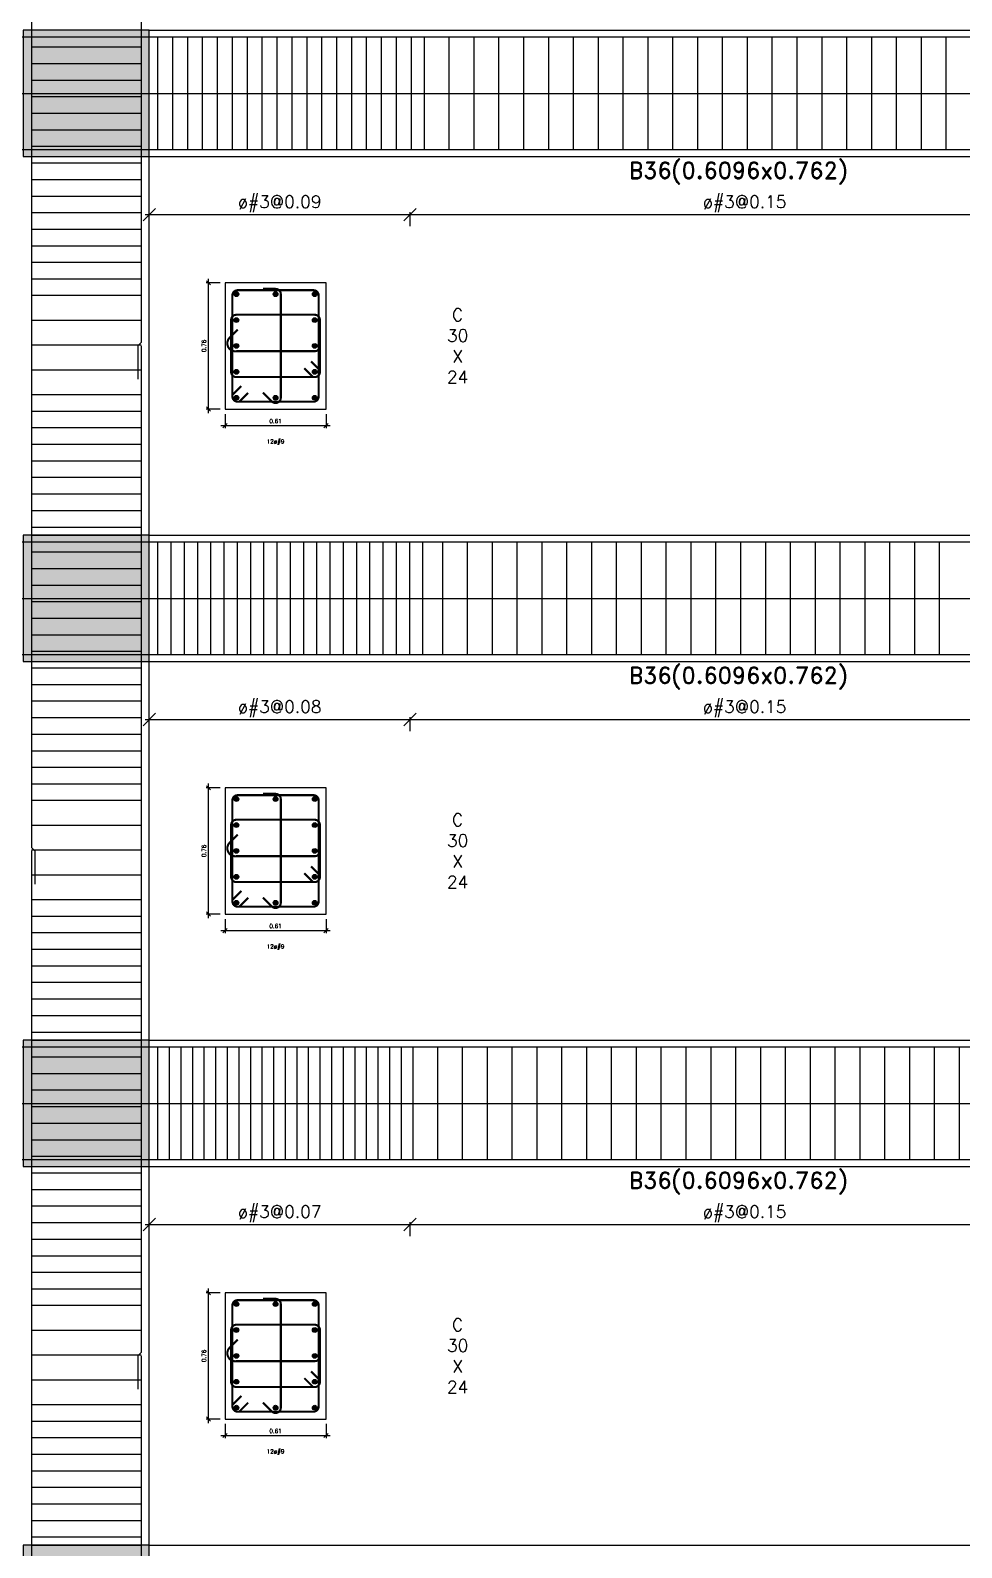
# Model space of a CAD drawing. Header units: inches. Extents: x 2674 to 28325, y -8016 to 21827.
# Drawn here: x 11110.5 to 11391.6, y -1522.5 to -1064.6 of the extents above; entities that cross this region are included whole.
import ezdxf

# ---------------------------------------------------------------- set-up
doc = ezdxf.new("R2010")
doc.units = ezdxf.units.IN
doc.header["$MEASUREMENT"] = 0
for name, color, linetype in [('Beam', 3, 'Continuous'), ('Beam elevation contour', 7, 'Continuous'), ('Beam rebar bot', 2, 'Continuous'), ('Beam rebar top', 2, 'Continuous'), ('Beam tie corner', 6, 'Continuous'), ('Beam tie mid', 4, 'Continuous'), ('Column elevation contorno', 7, 'Continuous'), ('Columns', 5, 'Continuous'), ('Dimensions', 7, 'Continuous'), ('Porticos', 7, 'Continuous'), ('Rebar long', 5, 'Continuous'), ('Rebar tie', 4, 'Continuous'), ('Texts', 7, 'Continuous')]:
    doc.layers.add(name, color=color, linetype=linetype)
doc.layers.add('Beam torsion rebar', color=7, linetype='Continuous', true_color=0xaf0000)
doc.styles.add('Letra', font='romand.shx')
doc.dimstyles.new('Dimension', dxfattribs={"dimscale": 0.083333, "dimtxt": 0.025, "dimasz": 0.025, "dimexe": 0.015, "dimexo": 0.03, "dimgap": 0.015, "dimtad": 1, "dimdec": 1, "dimzin": 0, "dimdsep": 46, "dimlunit": 4, "dimtxsty": 'Letra', "dimblk": 'OBLIQUE', "dimcen": 0.015, "dimdle": 0.025, "dimclrd": 256, "dimclre": 1, "dimclrt": 4, "dimadec": 0, "dimazin": 0, "dimtfac": 1, "dimtdec": 1, "dimtofl": 0, "dimtmove": 0, "dimatfit": 3, "dimfxl": 1, "dimtolj": 1, "dimtzin": 0, "dimarcsym": 0})

# ---------------------------------------------------------------- blocks, each defined once
blk = doc.blocks.new('_Oblique')
at = {"color": 0, "linetype": 'ByBlock', "lineweight": -2}
blk.add_line((-0.5, -0.5), (0.5, 0.5), dxfattribs=at)
blk = doc.blocks.new('*D31')
at = {"color": 1, "linetype": 'ByBlock', "lineweight": -2, "transparency": 16777216}
for p, q in [((-0.3348, 0.381), (-0.4198, 0.381)), ((-0.3348, -0.381), (-0.4198, -0.381))]:
    blk.add_line(p, q, dxfattribs=at)
at = {"linetype": 'ByBlock', "lineweight": -2, "transparency": 16777216}
blk.add_line((-0.4048, -0.406), (-0.4048, 0.406), dxfattribs=at)
at = {"layer": 'Defpoints', "transparency": 16777216}
for p in [(-0.4048, 0.381), (-0.3048, 0.381), (-0.3048, -0.381)]:
    blk.add_point(p, dxfattribs=at)
at = {"lineweight": -2, "transparency": 16777216, "xscale": 0.025, "yscale": 0.025, "zscale": 0.025}
for p, rotation in [((-0.4048, 0.381), 90), ((-0.4048, -0.381), 270)]:
    blk.add_blockref('_Oblique', p, dxfattribs=dict(at, rotation=rotation))
at = {"color": 4, "transparency": 16777216, "insert": (-0.4198, 0), "char_height": 0.025, "attachment_point": 8, "rotation": 90, "style": 'Letra'}
blk.add_mtext('0.76', dxfattribs=at)
blk = doc.blocks.new('*D32')
at = {"color": 1, "linetype": 'ByBlock', "lineweight": -2, "transparency": 16777216}
for p, q in [((-0.3048, -0.411), (-0.3048, -0.496)), ((0.3048, -0.411), (0.3048, -0.496))]:
    blk.add_line(p, q, dxfattribs=at)
at = {"linetype": 'ByBlock', "lineweight": -2, "transparency": 16777216}
blk.add_line((-0.3298, -0.481), (0.3298, -0.481), dxfattribs=at)
at = {"layer": 'Defpoints', "transparency": 16777216}
for p in [(-0.3048, -0.381), (0.3048, -0.381), (0.3048, -0.481)]:
    blk.add_point(p, dxfattribs=at)
at = {"lineweight": -2, "transparency": 16777216, "xscale": 0.025, "yscale": 0.025, "zscale": 0.025, "rotation": 180}
blk.add_blockref('_Oblique', (-0.3048, -0.481), dxfattribs=at)
at = {"lineweight": -2, "transparency": 16777216, "xscale": 0.025, "yscale": 0.025, "zscale": 0.025}
blk.add_blockref('_Oblique', (0.3048, -0.481), dxfattribs=at)
at = {"color": 4, "transparency": 16777216, "insert": (0, -0.466), "char_height": 0.025, "attachment_point": 8, "style": 'Letra'}
blk.add_mtext('0.61', dxfattribs=at)
blk = doc.blocks.new('#9')
blk.add_hatch(color=256).paths.add_polyline_path([(0.0143, 0, 1), (-0.0143, 0, 1)])
at = {"color": 0}
blk.add_circle((0, 0), 0.0143, dxfattribs=at)
blk = doc.blocks.new('FB 30 X 30')
blk.add_hatch(color=256).paths.add_polyline_path([(0.381, 0.381), (-0.381, 0.381), (-0.381, -0.381), (0.381, -0.381)])
at = {"color": 0}
blk.add_lwpolyline([(0.381, 0.381), (-0.381, 0.381), (-0.381, -0.381), (0.381, -0.381)], close=True, dxfattribs=at)
blk = doc.blocks.new('*D121')
at = {"linetype": 'ByBlock', "lineweight": -2, "transparency": 16777216}
blk.add_line((725.1101, 22.6624), (726.7341, 22.6624), dxfattribs=at)
at = {"color": 1, "linetype": 'ByBlock', "lineweight": -2, "transparency": 16777216}
for p, q in [((725.1351, 22.5924), (725.1351, 22.6774)), ((726.7091, 22.5924), (726.7091, 22.6774))]:
    blk.add_line(p, q, dxfattribs=at)
at = {"layer": 'Defpoints', "transparency": 16777216}
for p in [(726.7091, 22.6624), (725.1351, 22.5624), (726.7091, 22.5624)]:
    blk.add_point(p, dxfattribs=at)
at = {"lineweight": -2, "transparency": 16777216, "xscale": 0.075, "yscale": 0.075, "zscale": 0.075, "rotation": 180}
blk.add_blockref('_Oblique', (725.1351, 22.6624), dxfattribs=at)
at = {"lineweight": -2, "transparency": 16777216, "xscale": 0.075, "yscale": 0.075, "zscale": 0.075}
blk.add_blockref('_Oblique', (726.7091, 22.6624), dxfattribs=at)
at = {"color": 4, "transparency": 16777216, "insert": (725.9221, 22.6774), "char_height": 0.075, "attachment_point": 8, "style": 'Letra'}
blk.add_mtext('ø#3@0.09', dxfattribs=at)
blk = doc.blocks.new('*D123')
at = {"linetype": 'ByBlock', "lineweight": -2, "transparency": 16777216}
blk.add_line((726.6841, 22.6624), (730.7741, 22.6624), dxfattribs=at)
at = {"color": 1, "linetype": 'ByBlock', "lineweight": -2, "transparency": 16777216}
for p, q in [((726.7091, 22.5924), (726.7091, 22.6774)), ((730.7491, 22.5924), (730.7491, 22.6774))]:
    blk.add_line(p, q, dxfattribs=at)
at = {"layer": 'Defpoints', "transparency": 16777216}
for p in [(730.7491, 22.6624), (726.7091, 22.5624), (730.7491, 22.5624)]:
    blk.add_point(p, dxfattribs=at)
at = {"lineweight": -2, "transparency": 16777216, "xscale": 0.075, "yscale": 0.075, "zscale": 0.075, "rotation": 180}
blk.add_blockref('_Oblique', (726.7091, 22.6624), dxfattribs=at)
at = {"lineweight": -2, "transparency": 16777216, "xscale": 0.075, "yscale": 0.075, "zscale": 0.075}
blk.add_blockref('_Oblique', (730.7491, 22.6624), dxfattribs=at)
at = {"color": 4, "transparency": 16777216, "insert": (728.7291, 22.6774), "char_height": 0.075, "attachment_point": 8, "style": 'Letra'}
blk.add_mtext('ø#3@0.15', dxfattribs=at)
blk = doc.blocks.new('*D140')
at = {"linetype": 'ByBlock', "lineweight": -2, "transparency": 16777216}
blk.add_line((725.1101, 19.6144), (726.7341, 19.6144), dxfattribs=at)
at = {"color": 1, "linetype": 'ByBlock', "lineweight": -2, "transparency": 16777216}
for p, q in [((725.1351, 19.5444), (725.1351, 19.6294)), ((726.7091, 19.5444), (726.7091, 19.6294))]:
    blk.add_line(p, q, dxfattribs=at)
at = {"layer": 'Defpoints', "transparency": 16777216}
for p in [(726.7091, 19.6144), (725.1351, 19.5144), (726.7091, 19.5144)]:
    blk.add_point(p, dxfattribs=at)
at = {"lineweight": -2, "transparency": 16777216, "xscale": 0.075, "yscale": 0.075, "zscale": 0.075, "rotation": 180}
blk.add_blockref('_Oblique', (725.1351, 19.6144), dxfattribs=at)
at = {"lineweight": -2, "transparency": 16777216, "xscale": 0.075, "yscale": 0.075, "zscale": 0.075}
blk.add_blockref('_Oblique', (726.7091, 19.6144), dxfattribs=at)
at = {"color": 4, "transparency": 16777216, "insert": (725.9221, 19.6294), "char_height": 0.075, "attachment_point": 8, "style": 'Letra'}
blk.add_mtext('ø#3@0.08', dxfattribs=at)
blk = doc.blocks.new('*D142')
at = {"linetype": 'ByBlock', "lineweight": -2, "transparency": 16777216}
blk.add_line((726.6841, 19.6144), (730.7741, 19.6144), dxfattribs=at)
at = {"color": 1, "linetype": 'ByBlock', "lineweight": -2, "transparency": 16777216}
for p, q in [((726.7091, 19.5444), (726.7091, 19.6294)), ((730.7491, 19.5444), (730.7491, 19.6294))]:
    blk.add_line(p, q, dxfattribs=at)
at = {"layer": 'Defpoints', "transparency": 16777216}
for p in [(730.7491, 19.6144), (726.7091, 19.5144), (730.7491, 19.5144)]:
    blk.add_point(p, dxfattribs=at)
at = {"lineweight": -2, "transparency": 16777216, "xscale": 0.075, "yscale": 0.075, "zscale": 0.075, "rotation": 180}
blk.add_blockref('_Oblique', (726.7091, 19.6144), dxfattribs=at)
at = {"lineweight": -2, "transparency": 16777216, "xscale": 0.075, "yscale": 0.075, "zscale": 0.075}
blk.add_blockref('_Oblique', (730.7491, 19.6144), dxfattribs=at)
at = {"color": 4, "transparency": 16777216, "insert": (728.7291, 19.6294), "char_height": 0.075, "attachment_point": 8, "style": 'Letra'}
blk.add_mtext('ø#3@0.15', dxfattribs=at)
blk = doc.blocks.new('*D159')
at = {"color": 1, "linetype": 'ByBlock', "lineweight": -2, "transparency": 16777216}
for p, q in [((725.1351, 16.4964), (725.1351, 16.5814)), ((726.7091, 16.4964), (726.7091, 16.5814))]:
    blk.add_line(p, q, dxfattribs=at)
at = {"linetype": 'ByBlock', "lineweight": -2, "transparency": 16777216}
blk.add_line((725.1101, 16.5664), (726.7341, 16.5664), dxfattribs=at)
at = {"layer": 'Defpoints', "transparency": 16777216}
for p in [(726.7091, 16.5664), (725.1351, 16.4664), (726.7091, 16.4664)]:
    blk.add_point(p, dxfattribs=at)
at = {"lineweight": -2, "transparency": 16777216, "xscale": 0.075, "yscale": 0.075, "zscale": 0.075, "rotation": 180}
blk.add_blockref('_Oblique', (725.1351, 16.5664), dxfattribs=at)
at = {"lineweight": -2, "transparency": 16777216, "xscale": 0.075, "yscale": 0.075, "zscale": 0.075}
blk.add_blockref('_Oblique', (726.7091, 16.5664), dxfattribs=at)
at = {"color": 4, "transparency": 16777216, "insert": (725.9221, 16.5814), "char_height": 0.075, "attachment_point": 8, "style": 'Letra'}
blk.add_mtext('ø#3@0.07', dxfattribs=at)
blk = doc.blocks.new('*D161')
at = {"color": 1, "linetype": 'ByBlock', "lineweight": -2, "transparency": 16777216}
for p, q in [((726.7091, 16.4964), (726.7091, 16.5814)), ((730.7491, 16.4964), (730.7491, 16.5814))]:
    blk.add_line(p, q, dxfattribs=at)
at = {"linetype": 'ByBlock', "lineweight": -2, "transparency": 16777216}
blk.add_line((726.6841, 16.5664), (730.7741, 16.5664), dxfattribs=at)
at = {"layer": 'Defpoints', "transparency": 16777216}
for p in [(730.7491, 16.5664), (726.7091, 16.4664), (730.7491, 16.4664)]:
    blk.add_point(p, dxfattribs=at)
at = {"lineweight": -2, "transparency": 16777216, "xscale": 0.075, "yscale": 0.075, "zscale": 0.075, "rotation": 180}
blk.add_blockref('_Oblique', (726.7091, 16.5664), dxfattribs=at)
at = {"lineweight": -2, "transparency": 16777216, "xscale": 0.075, "yscale": 0.075, "zscale": 0.075}
blk.add_blockref('_Oblique', (730.7491, 16.5664), dxfattribs=at)
at = {"color": 4, "transparency": 16777216, "insert": (728.7291, 16.5814), "char_height": 0.075, "attachment_point": 8, "style": 'Letra'}
blk.add_mtext('ø#3@0.15', dxfattribs=at)
blk = doc.blocks.new('B33-B34-B35-B36-Story4')
at = {"layer": 'Beam elevation contour'}
blk.add_lwpolyline([(725.1351, 14.6304), (732.3232, 14.6304)], dxfattribs=at)
at = {"layer": 'Beam', "color": 0}
blk.add_blockref('FB 30 X 30', (724.7541, 14.2494), dxfattribs=at)
blk = doc.blocks.new('C 30 X 24')
at = {"layer": 'Columns'}
blk.add_lwpolyline([(-0.3048, -0.381), (0.3048, -0.381), (0.3048, 0.381), (-0.3048, 0.381)], close=True, dxfattribs=at)
at = {"layer": 'Rebar tie'}
for points in [[(-0.2065, -0.2419, 0.0127, 0.0127, 0), (-0.2604, -0.2958, 0.0127, 0.0127, 0), (-0.2604, -0.3048, 0.0127, 0.0127, 0.414214), (-0.2286, -0.3366, 0.0127, 0.0127, 0), (0.2286, -0.3366, 0.0127, 0.0127, 0.414214), (0.2604, -0.3048, 0.0127, 0.0127, 0), (0.2604, 0.3048, 0.0127, 0.0127, 0.414214), (0.2286, 0.3366, 0.0127, 0.0127, 0), (-0.2286, 0.3366, 0.0127, 0.0127, 0.414214), (-0.2604, 0.3048, 0.0127, 0.0127, 0), (-0.2604, -0.3048, 0.0127, 0.0127, 0.414214), (-0.2286, -0.3366, 0.0127, 0.0127, 0), (-0.2196, -0.3366, 0.0127, 0.0127, 0), (-0.1657, -0.2827, 0.0127, 0.0127, 0)], [(-0.0763, -0.2812, 0.0127, 0.0127, 0), (-0.0225, -0.3351, 0.0127, 0.0127, 0.668179), (0.0318, -0.3126, 0.0127, 0.0127, 0), (0.0318, 0.3126, 0.0127, 0.0127, 0.414214), (0, 0.3444, 0.0127, 0.0127, 0), (-0.0762, 0.3444, 0.0127, 0.0127, 0)], [(0.2143, -0.0935, 0.0127, 0.0127, 0), (0.2682, -0.1473, 0.0127, 0.0127, 0), (0.2682, -0.1563, 0.0127, 0.0127, -0.414214), (0.2364, -0.1881, 0.0127, 0.0127, 0), (-0.2364, -0.1881, 0.0127, 0.0127, -0.414214), (-0.2682, -0.1563, 0.0127, 0.0127, 0), (-0.2682, 0.1563, 0.0127, 0.0127, -0.414214), (-0.2364, 0.1881, 0.0127, 0.0127, 0), (0.2364, 0.1881, 0.0127, 0.0127, -0.414214), (0.2682, 0.1563, 0.0127, 0.0127, 0), (0.2682, -0.1563, 0.0127, 0.0127, -0.414214), (0.2364, -0.1881, 0.0127, 0.0127, 0), (0.2275, -0.1881, 0.0127, 0.0127, 0), (0.1736, -0.1342, 0.0127, 0.0127, 0)], [(-0.2275, 0.0988, 0.0127, 0.0127, 0), (-0.2813, 0.0449, 0.0127, 0.0127, 0.668179), (-0.2364, -0.0318, 0.0127, 0.0127, 0), (0.2364, -0.0318, 0.0127, 0.0127, 0.414214), (0.2682, 0, 0.0127, 0.0127, 0), (0.2682, 0.0762, 0.0127, 0.0127, 0)]]:
    blk.add_lwpolyline(points, format="xyseb", dxfattribs=at)
at = {"layer": 'Rebar long', "color": 0}
for p in [(-0.2364, 0.3126), (0, 0.3126), (0.2364, 0.3126), (-0.2364, 0.1563), (0.2364, 0.1563), (-0.2364, 0), (0.2364, 0), (-0.2364, -0.1563), (0.2364, -0.1563), (-0.2364, -0.3126), (0, -0.3126), (0.2364, -0.3126)]:
    blk.add_blockref('#9', p, dxfattribs=at)
at = {"layer": 'Texts', "insert": (0, -0.581), "char_height": 0.025, "width": 0.056717, "attachment_point": 5, "style": 'Letra'}
blk.add_mtext('12ø#9', dxfattribs=at)
at = {"layer": 'Dimensions'}
for p2, distance, picture, middle in [((-0.3048, 0.381), 0.1, '*D31', (-0.4048, 0)), ((0.3048, -0.381), -0.1, '*D32', (0, -0.481))]:
    dim = blk.add_aligned_dim(p1=(-0.3048, -0.381), p2=p2, distance=distance, dimstyle='Dimension', override={"dimtxt": 0.025, "dimasz": 0.025, "dimpost": '<>'}, dxfattribs=at)
    dim.commit()
    dim.dimension.update_dxf_attribs({"geometry": picture, "text_midpoint": middle})
blk = doc.blocks.new('B33-B34-B35-B36-Story7')
at = {"layer": 'Beam elevation contour'}
for points in [[(725.1351, 23.7744), (732.3232, 23.7744)], [(725.1351, 23.0124), (732.3232, 23.0124)]]:
    blk.add_lwpolyline(points, dxfattribs=at)
at = {"layer": 'Beam rebar bot'}
blk.add_lwpolyline([(732.8728, 23.3524), (732.8728, 23.0524), (702.188, 23.0524), (702.188, 23.3524)], dxfattribs=at)
at = {"layer": 'Beam rebar top'}
blk.add_lwpolyline([(702.208, 23.4344), (702.208, 23.7344), (732.8928, 23.7344), (732.8928, 23.4344)], dxfattribs=at)
at = {"layer": 'Beam tie corner'}
for points in [[(725.1851, 23.7344), (725.1851, 23.0524)], [(725.2751, 23.7344), (725.2751, 23.0524)], [(725.3651, 23.7344), (725.3651, 23.0524)], [(725.4551, 23.7344), (725.4551, 23.0524)], [(725.5451, 23.7344), (725.5451, 23.0524)], [(725.6351, 23.7344), (725.6351, 23.0524)], [(725.7251, 23.7344), (725.7251, 23.0524)], [(725.8151, 23.7344), (725.8151, 23.0524)], [(725.9051, 23.7344), (725.9051, 23.0524)], [(725.9951, 23.7344), (725.9951, 23.0524)], [(726.0851, 23.7344), (726.0851, 23.0524)], [(726.1751, 23.7344), (726.1751, 23.0524)], [(726.2651, 23.7344), (726.2651, 23.0524)], [(726.3551, 23.7344), (726.3551, 23.0524)], [(726.4451, 23.7344), (726.4451, 23.0524)], [(726.5351, 23.7344), (726.5351, 23.0524)], [(726.6251, 23.7344), (726.6251, 23.0524)]]:
    blk.add_lwpolyline(points, dxfattribs=at)
at = {"layer": 'Beam tie mid'}
for points in [[(726.7151, 23.7344), (726.7151, 23.0524)], [(726.7941, 23.7344), (726.7941, 23.0524)], [(726.9441, 23.7344), (726.9441, 23.0524)], [(727.0941, 23.7344), (727.0941, 23.0524)], [(727.2441, 23.7344), (727.2441, 23.0524)], [(727.3941, 23.7344), (727.3941, 23.0524)], [(727.5441, 23.7344), (727.5441, 23.0524)], [(727.6941, 23.7344), (727.6941, 23.0524)], [(727.8441, 23.7344), (727.8441, 23.0524)], [(727.9941, 23.7344), (727.9941, 23.0524)], [(728.1441, 23.7344), (728.1441, 23.0524)], [(728.2941, 23.7344), (728.2941, 23.0524)], [(728.4441, 23.7344), (728.4441, 23.0524)], [(728.5941, 23.7344), (728.5941, 23.0524)], [(728.7441, 23.7344), (728.7441, 23.0524)], [(728.8941, 23.7344), (728.8941, 23.0524)], [(729.0441, 23.7344), (729.0441, 23.0524)], [(729.1941, 23.7344), (729.1941, 23.0524)], [(729.3441, 23.7344), (729.3441, 23.0524)], [(729.4941, 23.7344), (729.4941, 23.0524)], [(729.6441, 23.7344), (729.6441, 23.0524)], [(729.7941, 23.7344), (729.7941, 23.0524)], [(729.9441, 23.7344), (729.9441, 23.0524)]]:
    blk.add_lwpolyline(points, dxfattribs=at)
at = {"layer": 'Beam torsion rebar'}
blk.add_lwpolyline([(702.188, 23.3934), (732.8928, 23.3934)], dxfattribs=at)
at = {"layer": 'Beam', "color": 0}
blk.add_blockref('FB 30 X 30', (724.7541, 23.3934), dxfattribs=at)
at = {"layer": 'Texts', "insert": (728.6911, 22.9124), "char_height": 0.1, "width": 0.056717, "attachment_point": 5, "style": 'Letra'}
blk.add_mtext('B36(0.6096x0.762)', dxfattribs=at)
at = {"layer": 'Dimensions'}
for p1, p2, text, picture, middle in [((725.1351, 22.5624), (726.7091, 22.5624), 'ø#3@0.09', '*D121', (725.9221, 22.6624)), ((726.7091, 22.5624), (730.7491, 22.5624), 'ø#3@0.15', '*D123', (728.7291, 22.6624))]:
    dim = blk.add_aligned_dim(p1=p1, p2=p2, distance=0.1, text=text, dimstyle='Dimension', override={"dimtxt": 0.075, "dimasz": 0.075, "dimpost": '<>'}, dxfattribs=at)
    dim.commit()
    dim.dimension.update_dxf_attribs({"geometry": picture, "text_midpoint": middle})
blk = doc.blocks.new('B33-B34-B35-B36-Story6')
at = {"layer": 'Beam elevation contour'}
for points in [[(725.1351, 20.7264), (732.3232, 20.7264)], [(725.1351, 19.9644), (732.3232, 19.9644)]]:
    blk.add_lwpolyline(points, dxfattribs=at)
at = {"layer": 'Beam rebar bot'}
blk.add_lwpolyline([(732.8728, 20.3044), (732.8728, 20.0044), (702.188, 20.0044), (702.188, 20.3044)], dxfattribs=at)
at = {"layer": 'Beam rebar top'}
blk.add_lwpolyline([(702.208, 20.3864), (702.208, 20.6864), (732.8928, 20.6864), (732.8928, 20.3864)], dxfattribs=at)
at = {"layer": 'Beam tie corner'}
for points in [[(725.1851, 20.6864), (725.1851, 20.0044)], [(725.2651, 20.6864), (725.2651, 20.0044)], [(725.3451, 20.6864), (725.3451, 20.0044)], [(725.4251, 20.6864), (725.4251, 20.0044)], [(725.5051, 20.6864), (725.5051, 20.0044)], [(725.5851, 20.6864), (725.5851, 20.0044)], [(725.6651, 20.6864), (725.6651, 20.0044)], [(725.7451, 20.6864), (725.7451, 20.0044)], [(725.8251, 20.6864), (725.8251, 20.0044)], [(725.9051, 20.6864), (725.9051, 20.0044)], [(725.9851, 20.6864), (725.9851, 20.0044)], [(726.0651, 20.6864), (726.0651, 20.0044)], [(726.1451, 20.6864), (726.1451, 20.0044)], [(726.2251, 20.6864), (726.2251, 20.0044)], [(726.3051, 20.6864), (726.3051, 20.0044)], [(726.3851, 20.6864), (726.3851, 20.0044)], [(726.4651, 20.6864), (726.4651, 20.0044)], [(726.5451, 20.6864), (726.5451, 20.0044)], [(726.6251, 20.6864), (726.6251, 20.0044)], [(726.7051, 20.6864), (726.7051, 20.0044)]]:
    blk.add_lwpolyline(points, dxfattribs=at)
at = {"layer": 'Beam tie mid'}
for points in [[(726.7851, 20.6864), (726.7851, 20.0044)], [(726.9041, 20.6864), (726.9041, 20.0044)], [(727.0541, 20.6864), (727.0541, 20.0044)], [(727.2041, 20.6864), (727.2041, 20.0044)], [(727.3541, 20.6864), (727.3541, 20.0044)], [(727.5041, 20.6864), (727.5041, 20.0044)], [(727.6541, 20.6864), (727.6541, 20.0044)], [(727.8041, 20.6864), (727.8041, 20.0044)], [(727.9541, 20.6864), (727.9541, 20.0044)], [(728.1041, 20.6864), (728.1041, 20.0044)], [(728.2541, 20.6864), (728.2541, 20.0044)], [(728.4041, 20.6864), (728.4041, 20.0044)], [(728.5541, 20.6864), (728.5541, 20.0044)], [(728.7041, 20.6864), (728.7041, 20.0044)], [(728.8541, 20.6864), (728.8541, 20.0044)], [(729.0041, 20.6864), (729.0041, 20.0044)], [(729.1541, 20.6864), (729.1541, 20.0044)], [(729.3041, 20.6864), (729.3041, 20.0044)], [(729.4541, 20.6864), (729.4541, 20.0044)], [(729.6041, 20.6864), (729.6041, 20.0044)], [(729.7541, 20.6864), (729.7541, 20.0044)], [(729.9041, 20.6864), (729.9041, 20.0044)]]:
    blk.add_lwpolyline(points, dxfattribs=at)
at = {"layer": 'Beam torsion rebar'}
blk.add_lwpolyline([(702.188, 20.3454), (732.8928, 20.3454)], dxfattribs=at)
at = {"layer": 'Beam', "color": 0}
blk.add_blockref('FB 30 X 30', (724.7541, 20.3454), dxfattribs=at)
at = {"layer": 'Texts', "insert": (728.6911, 19.8644), "char_height": 0.1, "width": 0.056717, "attachment_point": 5, "style": 'Letra'}
blk.add_mtext('B36(0.6096x0.762)', dxfattribs=at)
at = {"layer": 'Dimensions'}
for p1, p2, text, picture, middle in [((725.1351, 19.5144), (726.7091, 19.5144), 'ø#3@0.08', '*D140', (725.9221, 19.6144)), ((726.7091, 19.5144), (730.7491, 19.5144), 'ø#3@0.15', '*D142', (728.7291, 19.6144))]:
    dim = blk.add_aligned_dim(p1=p1, p2=p2, distance=0.1, text=text, dimstyle='Dimension', override={"dimtxt": 0.075, "dimasz": 0.075, "dimpost": '<>'}, dxfattribs=at)
    dim.commit()
    dim.dimension.update_dxf_attribs({"geometry": picture, "text_midpoint": middle})
blk = doc.blocks.new('B33-B34-B35-B36-Story5')
at = {"layer": 'Beam elevation contour'}
for points in [[(725.1351, 17.6784), (732.3232, 17.6784)], [(725.1351, 16.9164), (732.3232, 16.9164)]]:
    blk.add_lwpolyline(points, dxfattribs=at)
at = {"layer": 'Beam rebar bot'}
blk.add_lwpolyline([(732.8728, 17.2564), (732.8728, 16.9564), (702.188, 16.9564), (702.188, 17.2564)], dxfattribs=at)
at = {"layer": 'Beam rebar top'}
blk.add_lwpolyline([(702.208, 17.3384), (702.208, 17.6384), (732.8928, 17.6384), (732.8928, 17.3384)], dxfattribs=at)
at = {"layer": 'Beam tie corner'}
for points in [[(725.1851, 17.6384), (725.1851, 16.9564)], [(725.2551, 17.6384), (725.2551, 16.9564)], [(725.3251, 17.6384), (725.3251, 16.9564)], [(725.3951, 17.6384), (725.3951, 16.9564)], [(725.4651, 17.6384), (725.4651, 16.9564)], [(725.5351, 17.6384), (725.5351, 16.9564)], [(725.6051, 17.6384), (725.6051, 16.9564)], [(725.6751, 17.6384), (725.6751, 16.9564)], [(725.7451, 17.6384), (725.7451, 16.9564)], [(725.8151, 17.6384), (725.8151, 16.9564)], [(725.8851, 17.6384), (725.8851, 16.9564)], [(725.9551, 17.6384), (725.9551, 16.9564)], [(726.0251, 17.6384), (726.0251, 16.9564)], [(726.0951, 17.6384), (726.0951, 16.9564)], [(726.1651, 17.6384), (726.1651, 16.9564)], [(726.2351, 17.6384), (726.2351, 16.9564)], [(726.3051, 17.6384), (726.3051, 16.9564)], [(726.3751, 17.6384), (726.3751, 16.9564)], [(726.4451, 17.6384), (726.4451, 16.9564)], [(726.5151, 17.6384), (726.5151, 16.9564)], [(726.5851, 17.6384), (726.5851, 16.9564)], [(726.6551, 17.6384), (726.6551, 16.9564)]]:
    blk.add_lwpolyline(points, dxfattribs=at)
at = {"layer": 'Beam tie mid'}
for points in [[(726.7251, 17.6384), (726.7251, 16.9564)], [(726.8741, 17.6384), (726.8741, 16.9564)], [(727.0241, 17.6384), (727.0241, 16.9564)], [(727.1741, 17.6384), (727.1741, 16.9564)], [(727.3241, 17.6384), (727.3241, 16.9564)], [(727.4741, 17.6384), (727.4741, 16.9564)], [(727.6241, 17.6384), (727.6241, 16.9564)], [(727.7741, 17.6384), (727.7741, 16.9564)], [(727.9241, 17.6384), (727.9241, 16.9564)], [(728.0741, 17.6384), (728.0741, 16.9564)], [(728.2241, 17.6384), (728.2241, 16.9564)], [(728.3741, 17.6384), (728.3741, 16.9564)], [(728.5241, 17.6384), (728.5241, 16.9564)], [(728.6741, 17.6384), (728.6741, 16.9564)], [(728.8241, 17.6384), (728.8241, 16.9564)], [(728.9741, 17.6384), (728.9741, 16.9564)], [(729.1241, 17.6384), (729.1241, 16.9564)], [(729.2741, 17.6384), (729.2741, 16.9564)], [(729.4241, 17.6384), (729.4241, 16.9564)], [(729.5741, 17.6384), (729.5741, 16.9564)], [(729.7241, 17.6384), (729.7241, 16.9564)], [(729.8741, 17.6384), (729.8741, 16.9564)], [(730.0241, 17.6384), (730.0241, 16.9564)]]:
    blk.add_lwpolyline(points, dxfattribs=at)
at = {"layer": 'Beam torsion rebar'}
blk.add_lwpolyline([(702.188, 17.2974), (732.8928, 17.2974)], dxfattribs=at)
at = {"layer": 'Beam', "color": 0}
blk.add_blockref('FB 30 X 30', (724.7541, 17.2974), dxfattribs=at)
at = {"layer": 'Texts', "insert": (728.6911, 16.8164), "char_height": 0.1, "width": 0.056717, "attachment_point": 5, "style": 'Letra'}
blk.add_mtext('B36(0.6096x0.762)', dxfattribs=at)
at = {"layer": 'Dimensions'}
for p1, p2, text, picture, middle in [((725.1351, 16.4664), (726.7091, 16.4664), 'ø#3@0.07', '*D159', (725.9221, 16.5664)), ((726.7091, 16.4664), (730.7491, 16.4664), 'ø#3@0.15', '*D161', (728.7291, 16.5664))]:
    dim = blk.add_aligned_dim(p1=p1, p2=p2, distance=0.1, text=text, dimstyle='Dimension', override={"dimtxt": 0.075, "dimasz": 0.075, "dimpost": '<>'}, dxfattribs=at)
    dim.commit()
    dim.dimension.update_dxf_attribs({"geometry": picture, "text_midpoint": middle})

msp = doc.modelspace()

# ---------------------------------------------------------------- linework, layer by layer
at = {"layer": 'Beam rebar bot'}
for points in [[(11143.93, -855.06), (11143.93, -1158.86)], [(11110.83, -1007.46), (11110.83, -1311.26)], [(11142.93, -1159.86), (11143.93, -1158.86)], [(11142.93, -1159.86), (11142.93, -1169.86)], [(11143.93, -1159.86), (11143.93, -1463.66)], [(11111.83, -1312.26), (11110.83, -1311.26)], [(11110.83, -1312.26), (11110.83, -1616.06)], [(11111.83, -1312.26), (11111.83, -1322.26)], [(11142.93, -1464.66), (11143.93, -1463.66)], [(11142.93, -1464.66), (11142.93, -1474.66)], [(11143.93, -1464.66), (11143.93, -1768.46)]]:
    msp.add_lwpolyline(points, dxfattribs=at)
at = {"layer": 'Beam tie corner'}
for points in [[(11110.83, -1069.61), (11143.93, -1069.61)], [(11110.83, -1074.61), (11143.93, -1074.61)], [(11110.83, -1079.61), (11143.93, -1079.61)], [(11110.83, -1084.61), (11143.93, -1084.61)], [(11110.83, -1089.61), (11143.93, -1089.61)], [(11110.83, -1094.61), (11143.93, -1094.61)], [(11110.83, -1099.61), (11143.93, -1099.61)], [(11110.83, -1104.61), (11143.93, -1104.61)], [(11110.83, -1109.61), (11143.93, -1109.61)], [(11110.83, -1114.61), (11143.93, -1114.61)], [(11110.83, -1119.61), (11143.93, -1119.61)], [(11110.83, -1124.61), (11143.93, -1124.61)], [(11110.83, -1129.61), (11143.93, -1129.61)], [(11110.83, -1134.61), (11143.93, -1134.61)], [(11110.83, -1139.61), (11143.93, -1139.61)], [(11110.83, -1179.51), (11143.93, -1179.51)], [(11110.83, -1184.51), (11143.93, -1184.51)], [(11110.83, -1189.51), (11143.93, -1189.51)], [(11110.83, -1194.51), (11143.93, -1194.51)], [(11110.83, -1199.51), (11143.93, -1199.51)], [(11110.83, -1204.51), (11143.93, -1204.51)], [(11110.83, -1209.51), (11143.93, -1209.51)], [(11110.83, -1214.51), (11143.93, -1214.51)], [(11110.83, -1217.01), (11143.93, -1217.01)], [(11110.83, -1222.01), (11143.93, -1222.01)], [(11110.83, -1227.01), (11143.93, -1227.01)], [(11110.83, -1232.01), (11143.93, -1232.01)], [(11110.83, -1237.01), (11143.93, -1237.01)], [(11110.83, -1242.01), (11143.93, -1242.01)], [(11110.83, -1247.01), (11143.93, -1247.01)], [(11110.83, -1252.01), (11143.93, -1252.01)], [(11110.83, -1257.01), (11143.93, -1257.01)], [(11110.83, -1262.01), (11143.93, -1262.01)], [(11110.83, -1267.01), (11143.93, -1267.01)], [(11110.83, -1272.01), (11143.93, -1272.01)], [(11110.83, -1277.01), (11143.93, -1277.01)], [(11110.83, -1282.01), (11143.93, -1282.01)], [(11110.83, -1287.01), (11143.93, -1287.01)], [(11110.83, -1292.01), (11143.93, -1292.01)], [(11110.83, -1331.91), (11143.93, -1331.91)], [(11110.83, -1336.91), (11143.93, -1336.91)], [(11110.83, -1341.91), (11143.93, -1341.91)], [(11110.83, -1346.91), (11143.93, -1346.91)], [(11110.83, -1351.91), (11143.93, -1351.91)], [(11110.83, -1356.91), (11143.93, -1356.91)], [(11110.83, -1361.91), (11143.93, -1361.91)], [(11110.83, -1366.91), (11143.93, -1366.91)], [(11110.83, -1369.41), (11143.93, -1369.41)], [(11110.83, -1374.41), (11143.93, -1374.41)], [(11110.83, -1379.41), (11143.93, -1379.41)], [(11110.83, -1384.41), (11143.93, -1384.41)], [(11110.83, -1389.41), (11143.93, -1389.41)], [(11110.83, -1394.41), (11143.93, -1394.41)], [(11110.83, -1399.41), (11143.93, -1399.41)], [(11110.83, -1404.41), (11143.93, -1404.41)], [(11110.83, -1409.41), (11143.93, -1409.41)], [(11110.83, -1414.41), (11143.93, -1414.41)], [(11110.83, -1419.41), (11143.93, -1419.41)], [(11110.83, -1424.41), (11143.93, -1424.41)], [(11110.83, -1429.41), (11143.93, -1429.41)], [(11110.83, -1434.41), (11143.93, -1434.41)], [(11110.83, -1439.41), (11143.93, -1439.41)], [(11110.83, -1444.41), (11143.93, -1444.41)], [(11110.83, -1484.31), (11143.93, -1484.31)], [(11110.83, -1489.31), (11143.93, -1489.31)], [(11110.83, -1494.31), (11143.93, -1494.31)], [(11110.83, -1499.31), (11143.93, -1499.31)], [(11110.83, -1504.31), (11143.93, -1504.31)], [(11110.83, -1509.31), (11143.93, -1509.31)], [(11110.83, -1514.31), (11143.93, -1514.31)], [(11110.83, -1519.31), (11143.93, -1519.31)], [(11110.83, -1521.81), (11143.93, -1521.81)]]:
    msp.add_lwpolyline(points, dxfattribs=at)
at = {"layer": 'Beam tie mid'}
for points in [[(11110.83, -1144.56), (11143.93, -1144.56)], [(11110.83, -1152.06), (11143.93, -1152.06)], [(11110.83, -1159.56), (11143.93, -1159.56)], [(11110.83, -1167.06), (11143.93, -1167.06)], [(11110.83, -1174.56), (11143.93, -1174.56)], [(11110.83, -1296.96), (11143.93, -1296.96)], [(11110.83, -1304.46), (11143.93, -1304.46)], [(11110.83, -1311.96), (11143.93, -1311.96)], [(11110.83, -1319.46), (11143.93, -1319.46)], [(11110.83, -1326.96), (11143.93, -1326.96)], [(11110.83, -1449.36), (11143.93, -1449.36)], [(11110.83, -1456.86), (11143.93, -1456.86)], [(11110.83, -1464.36), (11143.93, -1464.36)], [(11110.83, -1471.86), (11143.93, -1471.86)], [(11110.83, -1479.36), (11143.93, -1479.36)]]:
    msp.add_lwpolyline(points, dxfattribs=at)
at = {"layer": 'Column elevation contorno'}
for points in [[(11146.43, -1217.01), (11146.43, -1102.71)], [(11146.43, -1369.41), (11146.43, -1255.11)], [(11146.43, -1521.81), (11146.43, -1407.51)]]:
    msp.add_lwpolyline(points, dxfattribs=at)

# ---------------------------------------------------------------- block references
at = {"layer": 'Dimensions', "color": 0, "xscale": 49.99999999999999, "yscale": 49.99999999999999, "zscale": 49.99999999999999}
for p in [(11184.53, -1159.86), (11184.53, -1312.26), (11184.53, -1464.66)]:
    msp.add_blockref('C 30 X 24', p, dxfattribs=at)
at = {"layer": 'Porticos', "color": 0, "xscale": 49.99999999999999, "yscale": 49.99999999999999, "zscale": 49.99999999999999}
for name in ['B33-B34-B35-B36-Story7', 'B33-B34-B35-B36-Story6', 'B33-B34-B35-B36-Story5', 'B33-B34-B35-B36-Story4']:
    msp.add_blockref(name, (-25110.33, -2253.33), dxfattribs=at)

# ---------------------------------------------------------------- texts
at = {"layer": 'Texts', "char_height": 3.75, "width": 2.8358, "attachment_point": 5, "style": 'Letra'}
for insert in [(11239.5, -1159.86), (11239.5, -1312.26), (11239.5, -1464.66)]:
    msp.add_mtext('C 30 X 24', dxfattribs=dict(at, insert=insert))

doc.saveas('drawing.dxf')
